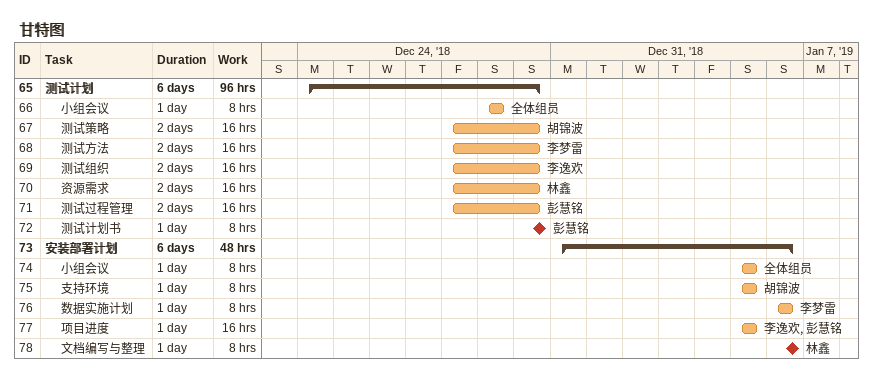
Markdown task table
甘特图

| ID | Level | Task | Duration | Start | Finish | Resources | Work (h) |
|---|---|---|---|---|---|---|---|
| 65 | 1 | **测试计划** | 6d | 2018-12-24 | 2018-12-30 |  | 96 |
| 66 | 2 | 小组会议 | 1d | 2018-12-29 | 2018-12-29 | 全体组员 | 8 |
| 67 | 2 | 测试策略 | 2d | 2018-12-28 | 2018-12-30 | 胡锦波 | 16 |
| 68 | 2 | 测试方法 | 2d | 2018-12-28 | 2018-12-30 | 李梦雷 | 16 |
| 69 | 2 | 测试组织 | 2d | 2018-12-28 | 2018-12-30 | 李逸欢 | 16 |
| 70 | 2 | 资源需求 | 2d | 2018-12-28 | 2018-12-30 | 林鑫 | 16 |
| 71 | 2 | 测试过程管理 | 2d | 2018-12-28 | 2018-12-30 | 彭慧铭 | 16 |
| 72 | 2 | 测试计划书 | 1d | 2018-12-30 | 2018-12-30 | 彭慧铭 | 8 |
| 73 | 1 | **安装部署计划** | 6d | 2018-12-31 | 2019-01-06 |  | 48 |
| 74 | 2 | 小组会议 | 1d | 2019-01-05 | 2019-01-05 | 全体组员 | 8 |
| 75 | 2 | 支持环境 | 1d | 2019-01-05 | 2019-01-05 | 胡锦波 | 8 |
| 76 | 2 | 数据实施计划 | 1d | 2019-01-06 | 2019-01-06 | 李梦雷 | 8 |
| 77 | 2 | 项目进度 | 1d | 2019-01-05 | 2019-01-05 | 李逸欢, 彭慧铭 | 16 |
| 78 | 2 | 文档编写与整理 | 1d | 2019-01-06 | 2019-01-06 | 林鑫 | 8 |
